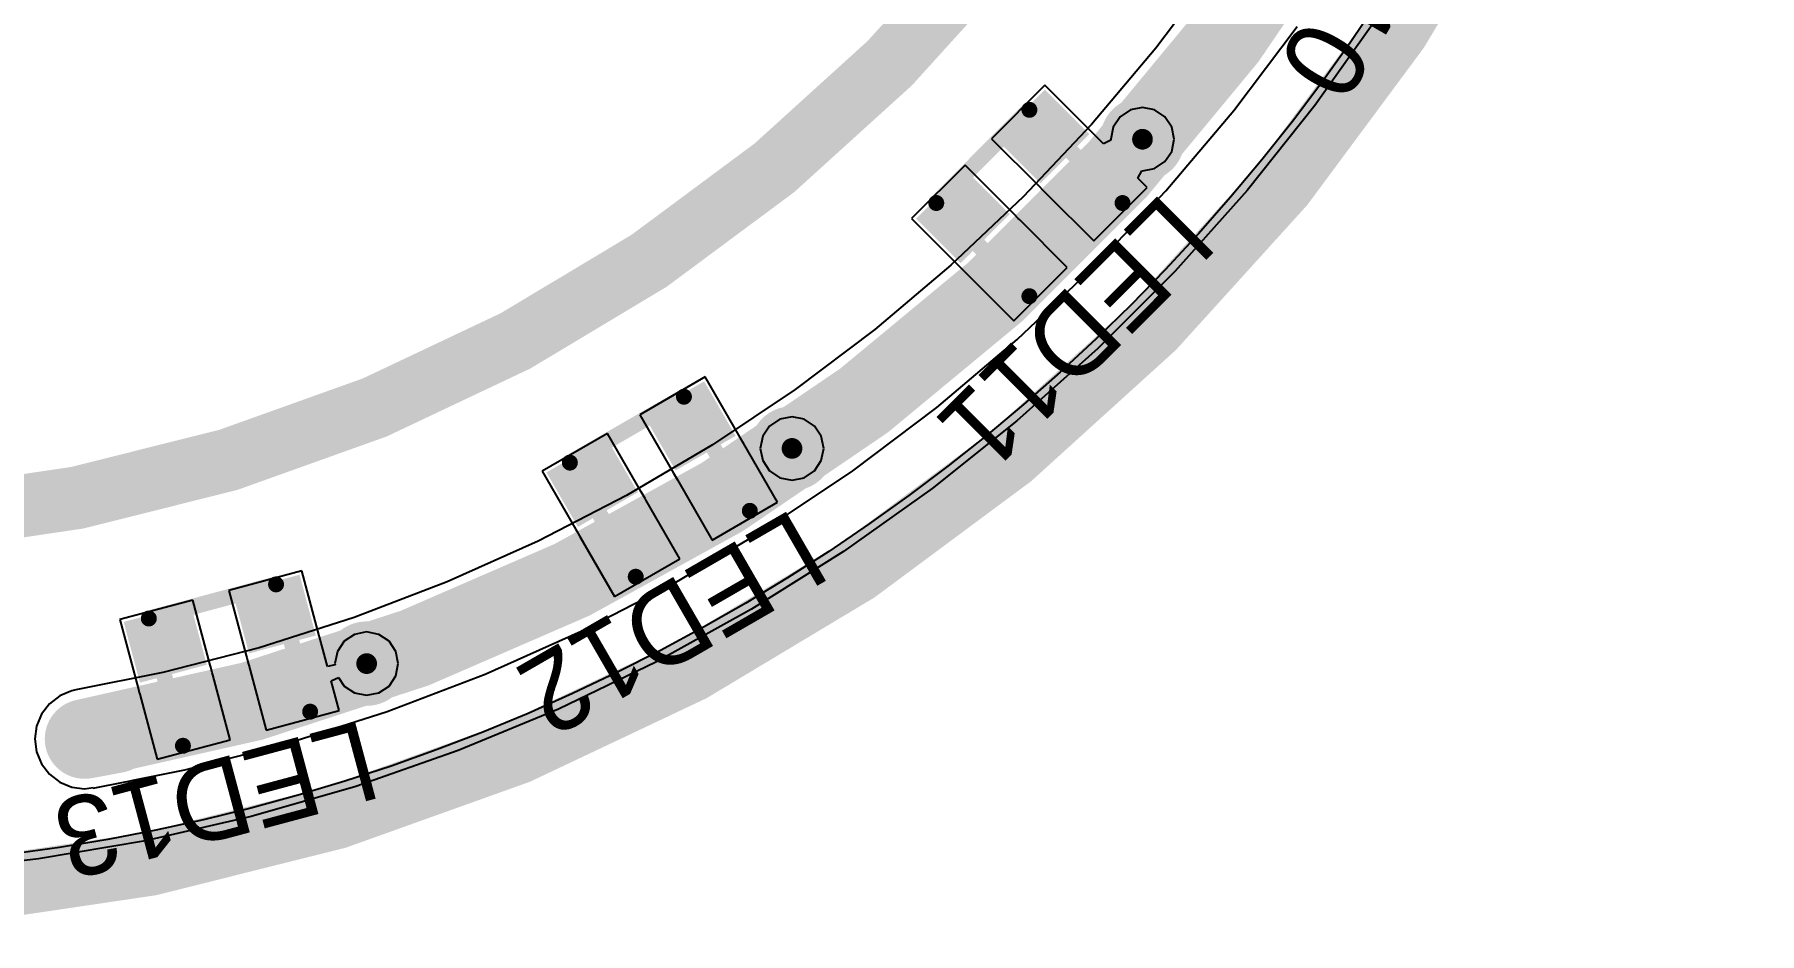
# Model space of a CAD drawing. Header units: millimetres. Extents: x 1.51 to 4.01, y 1.61 to 4.11.
# Drawn here: x 2.927 to 4.01, y 1.61 to 2.174 of the extents above; entities that cross this region are included whole.
import ezdxf

# ---------------------------------------------------------------- set-up
doc = ezdxf.new("R2010")
doc.units = ezdxf.units.MM
doc.header["$MEASUREMENT"] = 0
for name, color, linetype in [('BottomLayer', 5, 'Continuous'), ('BottomSolder', 6, 'Continuous'), ('InternalPlane1', 76, 'Continuous'), ('InternalPlane2', 16, 'Continuous'), ('Mechanical1', 6, 'Continuous'), ('Mechanical13', 56, 'Continuous'), ('Mechanical3', 76, 'Continuous'), ('MultiLayer', 9, 'Continuous'), ('TopLayer', 1, 'Continuous'), ('TopOverlay', 2, 'Continuous'), ('TopPaste', 8, 'Continuous'), ('TopSolder', 216, 'Continuous'), ('ViaHoleLayer', 16, 'Continuous')]:
    doc.layers.add(name, color=color, linetype=linetype)

# ---------------------------------------------------------------- blocks, each defined once
blk = doc.blocks.new('LTSN_N213EGBW_37')
at = {"layer": 'Mechanical13', "const_width": 0.01}
for points in [[(-0.0413386, 0.0413386), (-0.0413386, -0.0413386)], [(0.0413386, 0.0413386), (-0.0413386, 0.0413386)], [(0.0413386, 0.0413386), (0.0413386, -0.0413386)], [(0.0413386, -0.0413386), (-0.0413386, -0.0413386)]]:
    blk.add_lwpolyline(points, dxfattribs=at)
at = {"layer": 'Mechanical13', "const_width": 0.005}
for points in [[(-0.0438386, 0.0413386, 1), (-0.0388386, 0.0413386, 1)], [(-0.0438386, 0.0413386, 1), (-0.0388386, 0.0413386, 1)], [(0.0388386, 0.0413386, 1), (0.0438386, 0.0413386, 1)], [(0.0388386, 0.0413386, 1), (0.0438386, 0.0413386, 1)], [(-0.0438386, -0.0413386, 1), (-0.0388386, -0.0413386, 1)], [(-0.0438386, -0.0413386, 1), (-0.0388386, -0.0413386, 1)], [(0.0388386, -0.0413386, 1), (0.0438386, -0.0413386, 1)], [(0.0388386, -0.0413386, 1), (0.0438386, -0.0413386, 1)]]:
    blk.add_lwpolyline(points, format="xyb", close=True, dxfattribs=at)
at = {"layer": 'TopLayer'}
for points in [[(-0.03937, 0.0177166), (-0.007874, 0.0177166), (-0.03937, 0.0531496), (-0.007874, 0.0531496)], [(0.03937, 0.0531496), (0.007874, 0.0531496), (0.03937, 0.0177166), (0.007874, 0.0177166)], [(-0.007874, -0.0177166), (-0.03937, -0.0177166), (-0.007874, -0.0531496), (-0.03937, -0.0531496)], [(0.03937, -0.0177166), (0.007874, -0.0177166), (0.03937, -0.0531496), (0.007874, -0.0531496)]]:
    blk.add_solid(points, dxfattribs=at)
at = {"layer": 'TopPaste'}
for points in [[(-0.03937, 0.0177166), (-0.007874, 0.0177166), (-0.03937, 0.0531496), (-0.007874, 0.0531496)], [(0.03937, 0.0531496), (0.007874, 0.0531496), (0.03937, 0.0177166), (0.007874, 0.0177166)], [(-0.007874, -0.0177166), (-0.03937, -0.0177166), (-0.007874, -0.0531496), (-0.03937, -0.0531496)], [(0.03937, -0.0177166), (0.007874, -0.0177166), (0.03937, -0.0531496), (0.007874, -0.0531496)]]:
    blk.add_solid(points, dxfattribs=at)
at = {"layer": 'TopSolder'}
for points in [[(-0.04337, 0.0137166), (-0.003874, 0.0137166), (-0.04337, 0.0571496), (-0.003874, 0.0571496)], [(0.04337, 0.0571496), (0.003874, 0.0571496), (0.04337, 0.0137166), (0.003874, 0.0137166)], [(-0.003874, -0.0137166), (-0.04337, -0.0137166), (-0.003874, -0.0571496), (-0.04337, -0.0571496)], [(0.04337, -0.0137166), (0.003874, -0.0137166), (0.04337, -0.0571496), (0.003874, -0.0571496)]]:
    blk.add_solid(points, dxfattribs=at)
blk = doc.blocks.new('LTSN_N213EGBW_38')
at = {"layer": 'Mechanical13', "const_width": 0.01}
for points in [[(-0.0413386, 0.0413386), (-0.0413386, -0.0413386)], [(0.0413386, 0.0413386), (-0.0413386, 0.0413386)], [(0.0413386, 0.0413386), (0.0413386, -0.0413386)], [(0.0413386, -0.0413386), (-0.0413386, -0.0413386)]]:
    blk.add_lwpolyline(points, dxfattribs=at)
at = {"layer": 'Mechanical13', "const_width": 0.005}
for points in [[(-0.0438386, 0.0413386, 1), (-0.0388386, 0.0413386, 1)], [(-0.0438386, 0.0413386, 1), (-0.0388386, 0.0413386, 1)], [(0.0388386, 0.0413386, 1), (0.0438386, 0.0413386, 1)], [(0.0388386, 0.0413386, 1), (0.0438386, 0.0413386, 1)], [(-0.0438386, -0.0413386, 1), (-0.0388386, -0.0413386, 1)], [(-0.0438386, -0.0413386, 1), (-0.0388386, -0.0413386, 1)], [(0.0388386, -0.0413386, 1), (0.0438386, -0.0413386, 1)], [(0.0388386, -0.0413386, 1), (0.0438386, -0.0413386, 1)]]:
    blk.add_lwpolyline(points, format="xyb", close=True, dxfattribs=at)
at = {"layer": 'TopLayer'}
for points in [[(-0.03937, 0.0177166), (-0.007874, 0.0177166), (-0.03937, 0.0531496), (-0.007874, 0.0531496)], [(0.03937, 0.0531496), (0.007874, 0.0531496), (0.03937, 0.0177166), (0.007874, 0.0177166)], [(-0.007874, -0.0177166), (-0.03937, -0.0177166), (-0.007874, -0.0531496), (-0.03937, -0.0531496)], [(0.03937, -0.0177166), (0.007874, -0.0177166), (0.03937, -0.0531496), (0.007874, -0.0531496)]]:
    blk.add_solid(points, dxfattribs=at)
at = {"layer": 'TopPaste'}
for points in [[(-0.03937, 0.0177166), (-0.007874, 0.0177166), (-0.03937, 0.0531496), (-0.007874, 0.0531496)], [(0.03937, 0.0531496), (0.007874, 0.0531496), (0.03937, 0.0177166), (0.007874, 0.0177166)], [(-0.007874, -0.0177166), (-0.03937, -0.0177166), (-0.007874, -0.0531496), (-0.03937, -0.0531496)], [(0.03937, -0.0177166), (0.007874, -0.0177166), (0.03937, -0.0531496), (0.007874, -0.0531496)]]:
    blk.add_solid(points, dxfattribs=at)
at = {"layer": 'TopSolder'}
for points in [[(-0.04337, 0.0137166), (-0.003874, 0.0137166), (-0.04337, 0.0571496), (-0.003874, 0.0571496)], [(0.04337, 0.0571496), (0.003874, 0.0571496), (0.04337, 0.0137166), (0.003874, 0.0137166)], [(-0.003874, -0.0137166), (-0.04337, -0.0137166), (-0.003874, -0.0571496), (-0.04337, -0.0571496)], [(0.04337, -0.0137166), (0.003874, -0.0137166), (0.04337, -0.0571496), (0.003874, -0.0571496)]]:
    blk.add_solid(points, dxfattribs=at)
blk = doc.blocks.new('LTSN_N213EGBW_39')
at = {"layer": 'Mechanical13', "const_width": 0.01}
for points in [[(-0.0413386, 0.0413386), (-0.0413386, -0.0413386)], [(0.0413386, 0.0413386), (-0.0413386, 0.0413386)], [(0.0413386, 0.0413386), (0.0413386, -0.0413386)], [(0.0413386, -0.0413386), (-0.0413386, -0.0413386)]]:
    blk.add_lwpolyline(points, dxfattribs=at)
at = {"layer": 'Mechanical13', "const_width": 0.005}
for points in [[(-0.0438386, 0.0413386, 1), (-0.0388386, 0.0413386, 1)], [(-0.0438386, 0.0413386, 1), (-0.0388386, 0.0413386, 1)], [(0.0388386, 0.0413386, 1), (0.0438386, 0.0413386, 1)], [(0.0388386, 0.0413386, 1), (0.0438386, 0.0413386, 1)], [(-0.0438386, -0.0413386, 1), (-0.0388386, -0.0413386, 1)], [(-0.0438386, -0.0413386, 1), (-0.0388386, -0.0413386, 1)], [(0.0388386, -0.0413386, 1), (0.0438386, -0.0413386, 1)], [(0.0388386, -0.0413386, 1), (0.0438386, -0.0413386, 1)]]:
    blk.add_lwpolyline(points, format="xyb", close=True, dxfattribs=at)
at = {"layer": 'TopLayer'}
for points in [[(-0.03937, 0.0177166), (-0.007874, 0.0177166), (-0.03937, 0.0531496), (-0.007874, 0.0531496)], [(0.03937, 0.0531496), (0.007874, 0.0531496), (0.03937, 0.0177166), (0.007874, 0.0177166)], [(-0.007874, -0.0177166), (-0.03937, -0.0177166), (-0.007874, -0.0531496), (-0.03937, -0.0531496)], [(0.03937, -0.0177166), (0.007874, -0.0177166), (0.03937, -0.0531496), (0.007874, -0.0531496)]]:
    blk.add_solid(points, dxfattribs=at)
at = {"layer": 'TopPaste'}
for points in [[(-0.03937, 0.0177166), (-0.007874, 0.0177166), (-0.03937, 0.0531496), (-0.007874, 0.0531496)], [(0.03937, 0.0531496), (0.007874, 0.0531496), (0.03937, 0.0177166), (0.007874, 0.0177166)], [(-0.007874, -0.0177166), (-0.03937, -0.0177166), (-0.007874, -0.0531496), (-0.03937, -0.0531496)], [(0.03937, -0.0177166), (0.007874, -0.0177166), (0.03937, -0.0531496), (0.007874, -0.0531496)]]:
    blk.add_solid(points, dxfattribs=at)
at = {"layer": 'TopSolder'}
for points in [[(-0.04337, 0.0137166), (-0.003874, 0.0137166), (-0.04337, 0.0571496), (-0.003874, 0.0571496)], [(0.04337, 0.0571496), (0.003874, 0.0571496), (0.04337, 0.0137166), (0.003874, 0.0137166)], [(-0.003874, -0.0137166), (-0.04337, -0.0137166), (-0.003874, -0.0571496), (-0.04337, -0.0571496)], [(0.04337, -0.0137166), (0.003874, -0.0137166), (0.04337, -0.0571496), (0.003874, -0.0571496)]]:
    blk.add_solid(points, dxfattribs=at)

msp = doc.modelspace()

# ---------------------------------------------------------------- linework, layer by layer
at = {"layer": 'BottomLayer'}
for p, q in [((3.6690305, 2.2150085), (3.6314355, 2.1650534)), ((3.6803192, 2.12607), (3.7200231, 2.1788273)), ((3.7706502, 2.1847041), (3.7311967, 2.1290997)), ((3.6314355, 2.1650534), (3.5910986, 2.1172849)), ((3.6377196, 2.0756219), (3.6803192, 2.12607)), ((3.7311967, 2.1290997), (3.6886862, 2.0757932)), ((3.5910986, 2.1172849), (3.5481467, 2.0718533)), ((3.5481467, 2.0718533), (3.5027151, 2.0289014)), ((3.5923583, 2.0276417), (3.6377196, 2.0756219)), ((3.6886862, 2.0757932), (3.6432548, 2.0249554)), ((3.5027151, 2.0289014), (3.4549466, 1.9885645)), ((3.5443781, 1.9822804), (3.5923583, 2.0276417)), ((3.6432548, 2.0249554), (3.5950436, 1.9767443)), ((3.4549466, 1.9885645), (3.4049915, 1.9509695)), ((3.49393, 1.9396808), (3.5443781, 1.9822804)), ((3.5950436, 1.9767443), (3.5442067, 1.9313137)), ((3.4049915, 1.9509695), (3.3530071, 1.9162346)), ((3.4411727, 1.8999769), (3.49393, 1.9396808)), ((3.5442067, 1.9313137), (3.4909005, 1.8888033)), ((3.3530071, 1.9162346), (3.2991568, 1.8844691)), ((3.3862722, 1.8632935), (3.4411727, 1.8999769)), ((3.2991568, 1.8844691), (3.2436102, 1.8557731)), ((3.4909005, 1.8888033), (3.435295, 1.8493491)), ((3.3294012, 1.8297462), (3.3862722, 1.8632935)), ((3.2436102, 1.8557731), (3.1865419, 1.8302367)), ((3.435295, 1.8493491), (3.3775657, 1.8130754)), ((3.1865419, 1.8302367), (3.1281316, 1.8079403)), ((3.2707386, 1.7994404), (3.3294012, 1.8297462)), ((3.3775657, 1.8130754), (3.3178919, 1.7800949)), ((3.1281316, 1.8079403), (3.068563, 1.7889541)), ((3.2104691, 1.7724715), (3.2707386, 1.7994404)), ((3.068563, 1.7889541), (3.0080236, 1.7733377)), ((3.3178919, 1.7800949), (3.2564634, 1.7505125)), ((3.0080236, 1.7733377), (2.9535197, 1.7624963)), ((3.1487822, 1.7489244), (3.2104691, 1.7724715)), ((2.9433096, 1.7588144), (2.9368339, 1.7538455)), ((2.9489096, 1.761134), (2.9433096, 1.7588144)), ((2.9508508, 1.7619382), (2.9489096, 1.761134)), ((2.9535196, 1.7624965), (2.9508508, 1.7619382)), ((2.9535197, 1.7624963), (2.9535196, 1.7624965)), ((2.931865, 1.7473698), (2.9287413, 1.7398286)), ((2.9368339, 1.7538455), (2.931865, 1.7473698)), ((3.085872, 1.7288731), (3.1487822, 1.7489244)), ((3.2564634, 1.7505125), (3.1934739, 1.7244213)), ((2.9287413, 1.7398286), (2.9276759, 1.731736)), ((2.9276759, 1.731736), (2.9287413, 1.7236434)), ((2.9287413, 1.7236434), (2.931865, 1.7161022)), ((3.0219366, 1.7123808), (3.085872, 1.7288731)), ((3.1934739, 1.7244213), (3.1291188, 1.7019025)), ((2.931865, 1.7161022), (2.9368339, 1.7096265)), ((2.9894163, 1.7059121), (3.0219366, 1.7123808)), ((2.9368339, 1.7096265), (2.9433096, 1.7046576)), ((2.9433096, 1.7046576), (2.9508508, 1.7015339)), ((2.9508508, 1.7015339), (2.9589434, 1.7004685)), ((2.9589434, 1.7004685), (2.9643316, 1.7011779)), ((2.9643316, 1.7011779), (2.9643751, 1.7009311)), ((2.9643751, 1.7009311), (2.9844754, 1.7049293)), ((2.9844754, 1.7049293), (2.9845301, 1.7048925)), ((2.9845301, 1.7048925), (2.9866966, 1.7051777)), ((2.9866966, 1.7051777), (2.9875941, 1.7055495)), ((2.9875941, 1.7055495), (2.9894163, 1.7059121)), ((3.1291188, 1.7019025), (3.0636017, 1.6830274)), ((3.0636017, 1.6830274), (2.9971324, 1.6678562)), ((2.9971324, 1.6678562), (2.9299148, 1.6564354)), ((2.9299148, 1.6564354), (2.8621632, 1.6488017))]:
    msp.add_line(p, q, dxfattribs=at)
at = {"layer": 'BottomLayer', "const_width": 0.05}
for points in [[(3.888264, 2.6610566, -0.3152987888790466), (2.9589434, 1.731736)], [(2.978604, 1.7353799, -0.004363350820702184), (2.9589434, 1.731736)]]:
    msp.add_lwpolyline(points, format="xyb", dxfattribs=at)
at = {"layer": 'BottomLayer'}
for points, const_width in [([(3.61625, 2.108, 1), (3.62975, 2.108, 1)], 0.0135), ([(3.39625, 1.914, 1), (3.40975, 1.914, 1)], 0.0135), ([(3.12925, 1.779, 1), (3.14275, 1.779, 1)], 0.0135), ([(2.9464434, 1.731736, 1), (2.9714434, 1.731736, 1)], 0.025), ([(2.9464434, 1.731736, 1), (2.9714434, 1.731736, 1)], 0.025), ([(2.966104, 1.7353799, 1), (2.991104, 1.7353799, 1)], 0.025)]:
    msp.add_lwpolyline(points, format="xyb", close=True, dxfattribs=dict(at, const_width=const_width))
at = {"layer": 'BottomSolder', "const_width": 0.0175}
for points in [[(3.61425, 2.108, 1), (3.63175, 2.108, 1)], [(3.39425, 1.914, 1), (3.41175, 1.914, 1)], [(3.12725, 1.779, 1), (3.14475, 1.779, 1)]]:
    msp.add_lwpolyline(points, format="xyb", close=True, dxfattribs=at)
at = {"layer": 'InternalPlane1'}
for p, q in [((3.7705765, 2.1939741), (3.7533799, 2.1685872)), ((3.7533799, 2.1685872), (3.7355458, 2.143644)), ((3.7355458, 2.143644), (3.7170854, 2.1191607)), ((3.7170854, 2.1191607), (3.6980108, 2.0951529)), ((3.6980108, 2.0951529), (3.6783341, 2.071636)), ((3.6783341, 2.071636), (3.658068, 2.0486251)), ((3.658068, 2.0486251), (3.6372255, 2.026135)), ((3.6372255, 2.026135), (3.6158199, 2.0041801)), ((3.6158199, 2.0041801), (3.593865, 1.9827745)), ((3.593865, 1.9827745), (3.5713749, 1.961932)), ((3.5713749, 1.961932), (3.548364, 1.9416659)), ((3.548364, 1.9416659), (3.5248471, 1.9219892)), ((3.5248471, 1.9219892), (3.5008393, 1.9029146)), ((3.5008393, 1.9029146), (3.476356, 1.8844542)), ((3.476356, 1.8844542), (3.4514128, 1.8666201)), ((3.4514128, 1.8666201), (3.4260259, 1.8494235)), ((3.4260259, 1.8494235), (3.4002115, 1.8328756)), ((3.4002115, 1.8328756), (3.3739862, 1.8169869)), ((3.3739862, 1.8169869), (3.3473668, 1.8017677)), ((3.3473668, 1.8017677), (3.3203704, 1.7872277)), ((3.3203704, 1.7872277), (3.2930144, 1.7733763)), ((3.2930144, 1.7733763), (3.2653162, 1.7602223)), ((3.2653162, 1.7602223), (3.2372937, 1.7477742)), ((3.2372937, 1.7477742), (3.2089648, 1.73604)), ((3.2089648, 1.73604), (3.1803477, 1.7250272)), ((3.1803477, 1.7250272), (3.1514609, 1.7147429)), ((3.1514609, 1.7147429), (3.1223228, 1.7051937)), ((3.1223228, 1.7051937), (3.0929522, 1.6963857)), ((3.0929522, 1.6963857), (3.0633678, 1.6883245)), ((3.0335887, 1.6810154), (3.003634, 1.6744631)), ((3.0633678, 1.6883245), (3.0335887, 1.6810154)), ((2.973523, 1.6686716), (2.9432749, 1.6636448)), ((3.003634, 1.6744631), (2.973523, 1.6686716)), ((2.9432749, 1.6636448), (2.9129091, 1.6593859))]:
    msp.add_line(p, q, dxfattribs=at)
at = {"layer": 'InternalPlane1', "const_width": 0.04}
msp.add_lwpolyline([(3.990315, 2.86, -0.414213562372877), (2.76, 1.629685)], format="xyb", dxfattribs=at)
at = {"layer": 'InternalPlane1', "const_width": 0.0265}
for points in [[(3.60975, 2.108, 1), (3.63625, 2.108, 1)], [(3.38975, 1.914, 1), (3.41625, 1.914, 1)], [(3.12275, 1.779, 1), (3.14925, 1.779, 1)]]:
    msp.add_lwpolyline(points, format="xyb", close=True, dxfattribs=at)
at = {"layer": 'InternalPlane2'}
for p, q in [((3.7705765, 2.1939741), (3.7533799, 2.1685872)), ((3.7533799, 2.1685872), (3.7355458, 2.143644)), ((3.7355458, 2.143644), (3.7170854, 2.1191607)), ((3.7170854, 2.1191607), (3.6980108, 2.0951529)), ((3.6980108, 2.0951529), (3.6783341, 2.071636)), ((3.6783341, 2.071636), (3.658068, 2.0486251)), ((3.658068, 2.0486251), (3.6372255, 2.026135)), ((3.6372255, 2.026135), (3.6158199, 2.0041801)), ((3.6158199, 2.0041801), (3.593865, 1.9827745)), ((3.593865, 1.9827745), (3.5713749, 1.961932)), ((3.5713749, 1.961932), (3.548364, 1.9416659)), ((3.548364, 1.9416659), (3.5248471, 1.9219892)), ((3.5248471, 1.9219892), (3.5008393, 1.9029146)), ((3.5008393, 1.9029146), (3.476356, 1.8844542)), ((3.476356, 1.8844542), (3.4514128, 1.8666201)), ((3.4514128, 1.8666201), (3.4260259, 1.8494235)), ((3.4260259, 1.8494235), (3.4002115, 1.8328756)), ((3.4002115, 1.8328756), (3.3739862, 1.8169869)), ((3.3739862, 1.8169869), (3.3473668, 1.8017677)), ((3.3473668, 1.8017677), (3.3203704, 1.7872277)), ((3.3203704, 1.7872277), (3.2930144, 1.7733763)), ((3.2930144, 1.7733763), (3.2653162, 1.7602223)), ((3.2653162, 1.7602223), (3.2372937, 1.7477742)), ((3.2372937, 1.7477742), (3.2089648, 1.73604)), ((3.2089648, 1.73604), (3.1803477, 1.7250272)), ((3.1803477, 1.7250272), (3.1514609, 1.7147429)), ((3.1514609, 1.7147429), (3.1223228, 1.7051937)), ((3.1223228, 1.7051937), (3.0929522, 1.6963857)), ((3.0929522, 1.6963857), (3.0633678, 1.6883245)), ((3.0335887, 1.6810154), (3.003634, 1.6744631)), ((3.0633678, 1.6883245), (3.0335887, 1.6810154)), ((2.973523, 1.6686716), (2.9432749, 1.6636448)), ((3.003634, 1.6744631), (2.973523, 1.6686716)), ((2.9432749, 1.6636448), (2.9129091, 1.6593859))]:
    msp.add_line(p, q, dxfattribs=at)
at = {"layer": 'InternalPlane2', "const_width": 0.04}
msp.add_lwpolyline([(3.990315, 2.86, -0.414213562372877), (2.76, 1.629685)], format="xyb", dxfattribs=at)
at = {"layer": 'InternalPlane2', "const_width": 0.0265}
for points in [[(3.60975, 2.108, 1), (3.63625, 2.108, 1)], [(3.38975, 1.914, 1), (3.41625, 1.914, 1)], [(3.12275, 1.779, 1), (3.14925, 1.779, 1)]]:
    msp.add_lwpolyline(points, format="xyb", close=True, dxfattribs=at)
at = {"layer": 'Mechanical1', "const_width": 0.01}
msp.add_lwpolyline([(3.990315, 2.86, 1), (1.529685, 2.86, 1)], format="xyb", close=True, dxfattribs=at)
at = {"layer": 'Mechanical3', "const_width": 0.0393701}
msp.add_lwpolyline([(3.756063, 2.86, 1), (1.763937, 2.86, 1)], format="xyb", close=True, dxfattribs=at)
at = {"layer": 'MultiLayer', "const_width": 0.0135}
for points in [[(3.61625, 2.108, 1), (3.62975, 2.108, 1)], [(3.39625, 1.914, 1), (3.40975, 1.914, 1)], [(3.12925, 1.779, 1), (3.14275, 1.779, 1)]]:
    msp.add_lwpolyline(points, format="xyb", close=True, dxfattribs=at)
at = {"layer": 'TopLayer'}
for p, q in [((3.7706502, 2.1847041), (3.7311967, 2.1290997)), ((3.5617589, 2.1418913), (3.5282187, 2.1083511)), ((3.5916299, 2.1120203), (3.5617589, 2.1418913)), ((3.6153915, 2.1263686), (3.6089413, 2.1220587)), ((3.623, 2.127882), (3.6153915, 2.1263686)), ((3.6306085, 2.1263686), (3.623, 2.127882)), ((3.6370587, 2.1220587), (3.6306085, 2.1263686)), ((3.7311967, 2.1290997), (3.6886862, 2.0757932)), ((3.5925154, 2.111135), (3.5916299, 2.1120203)), ((3.6046314, 2.1156085), (3.603118, 2.108)), ((3.6089413, 2.1220587), (3.6046314, 2.1156085)), ((3.6413686, 2.1156085), (3.6370587, 2.1220587)), ((3.642882, 2.108), (3.6413686, 2.1156085)), ((3.5282187, 2.1083511), (3.5580897, 2.0784801)), ((3.5986084, 2.1050418), (3.5925154, 2.111135)), ((3.6032165, 2.1075048), (3.5986084, 2.1050418)), ((3.603118, 2.108), (3.6032165, 2.1075048)), ((3.6413686, 2.1003915), (3.642882, 2.108)), ((3.5116489, 2.0917813), (3.4781087, 2.0582411)), ((3.5415199, 2.0619103), (3.5116489, 2.0917813)), ((3.6306085, 2.0896314), (3.6370587, 2.0939413)), ((3.6370587, 2.0939413), (3.6413686, 2.1003915)), ((3.6200418, 2.0836084), (3.6225048, 2.0882165)), ((3.6259219, 2.0777283), (3.6200418, 2.0836084)), ((3.6225048, 2.0882165), (3.623, 2.088118)), ((3.623, 2.088118), (3.6306085, 2.0896314)), ((3.5580897, 2.0784801), (3.5603002, 2.0762695)), ((3.5603002, 2.0762695), (3.5625107, 2.0740591)), ((3.5625107, 2.0740591), (3.5923817, 2.0441881)), ((3.5923817, 2.0441881), (3.6259219, 2.0777283)), ((3.6886862, 2.0757932), (3.6432548, 2.0249554)), ((3.4781087, 2.0582411), (3.5079797, 2.0283701)), ((3.5424054, 2.061025), (3.5415199, 2.0619103)), ((3.5450556, 2.0583748), (3.5424054, 2.061025)), ((3.5459409, 2.0574893), (3.5450556, 2.0583748)), ((3.5758119, 2.0276183), (3.5459409, 2.0574893)), ((3.5079797, 2.0283701), (3.5101902, 2.0261595)), ((3.5101902, 2.0261595), (3.5124007, 2.0239491)), ((3.5422717, 1.9940781), (3.5758119, 2.0276183)), ((3.6432548, 2.0249554), (3.5950436, 1.9767443)), ((3.5124007, 2.0239491), (3.5422717, 1.9940781)), ((3.5950436, 1.9767443), (3.5442067, 1.9313137)), ((3.3485795, 1.9588497), (3.3075013, 1.9351332)), ((3.3697014, 1.9222654), (3.3485795, 1.9588497)), ((3.3075013, 1.9351332), (3.3286232, 1.8985489)), ((3.3889413, 1.9280587), (3.3846314, 1.9216085)), ((3.3953915, 1.9323686), (3.3889413, 1.9280587)), ((3.403, 1.933882), (3.3953915, 1.9323686)), ((3.4106085, 1.9323686), (3.403, 1.933882)), ((3.4170587, 1.9280587), (3.4106085, 1.9323686)), ((3.4213686, 1.9216085), (3.4170587, 1.9280587)), ((3.5442067, 1.9313137), (3.4909005, 1.8888033)), ((3.2872075, 1.9234166), (3.2461293, 1.8997001)), ((3.3083294, 1.8868323), (3.2872075, 1.9234166)), ((3.3722016, 1.9179353), (3.3697014, 1.9222654)), ((3.3728276, 1.9168508), (3.3722016, 1.9179353)), ((3.3939495, 1.8802665), (3.3728276, 1.9168508)), ((3.3846314, 1.9216085), (3.383118, 1.914)), ((3.422882, 1.914), (3.4213686, 1.9216085)), ((3.383118, 1.914), (3.3846314, 1.9063915)), ((3.3846314, 1.9063915), (3.3889413, 1.8999413)), ((3.4170587, 1.8999413), (3.4213686, 1.9063915)), ((3.4213686, 1.9063915), (3.422882, 1.914)), ((3.2461293, 1.8997001), (3.2672512, 1.8631158)), ((3.3286232, 1.8985489), (3.3292492, 1.8974644)), ((3.3292492, 1.8974644), (3.3311233, 1.8942186)), ((3.3889413, 1.8999413), (3.3953915, 1.8956314)), ((3.3953915, 1.8956314), (3.403, 1.894118)), ((3.403, 1.894118), (3.4106085, 1.8956314)), ((3.4106085, 1.8956314), (3.4170587, 1.8999413)), ((3.3108296, 1.8825022), (3.3083294, 1.8868323)), ((3.3311233, 1.8942186), (3.3528713, 1.85655)), ((3.4909005, 1.8888033), (3.435295, 1.8493491)), ((3.3114556, 1.8814177), (3.3108296, 1.8825022)), ((3.3325775, 1.8448334), (3.3114556, 1.8814177)), ((3.3528713, 1.85655), (3.3939495, 1.8802665)), ((3.2672512, 1.8631158), (3.2678772, 1.8620313)), ((3.2678772, 1.8620313), (3.2697513, 1.8587855)), ((3.2697513, 1.8587855), (3.2914993, 1.8211169)), ((3.2914993, 1.8211169), (3.3325775, 1.8448334)), ((3.435295, 1.8493491), (3.3775657, 1.8130754)), ((3.0952892, 1.8372201), (3.0494724, 1.8249436)), ((3.1062228, 1.7964156), (3.0952892, 1.8372201)), ((3.0494724, 1.8249436), (3.0604059, 1.7841391)), ((3.0268377, 1.8188785), (2.9810209, 1.806602)), ((3.0377713, 1.778074), (3.0268377, 1.8188785)), ((3.3775657, 1.8130754), (3.3178919, 1.7800949)), ((2.9810209, 1.806602), (2.9919544, 1.7657975)), ((3.136, 1.798882), (3.1283915, 1.7973686)), ((3.1436085, 1.7973686), (3.136, 1.798882)), ((3.1065469, 1.7952062), (3.1062228, 1.7964156)), ((3.107517, 1.7915859), (3.1065469, 1.7952062)), ((3.1078409, 1.7903765), (3.107517, 1.7915859)), ((3.1113968, 1.7771061), (3.1078409, 1.7903765)), ((3.1219413, 1.7930587), (3.1176314, 1.7866085)), ((3.1283915, 1.7973686), (3.1219413, 1.7930587)), ((3.1500587, 1.7930587), (3.1436085, 1.7973686)), ((3.1543686, 1.7866085), (3.1500587, 1.7930587)), ((3.0380954, 1.7768646), (3.0377713, 1.778074)), ((3.0390655, 1.7732443), (3.0380954, 1.7768646)), ((3.0604059, 1.7841391), (3.0607299, 1.7829297)), ((3.0607299, 1.7829297), (3.0617, 1.7793094)), ((3.0617, 1.7793094), (3.0620241, 1.7781)), ((3.0620241, 1.7781), (3.0729577, 1.7372955)), ((3.1162688, 1.778242), (3.1113968, 1.7771061)), ((3.1176314, 1.7866085), (3.116118, 1.779)), ((3.116118, 1.779), (3.1162688, 1.778242)), ((3.155882, 1.779), (3.1543686, 1.7866085)), ((3.1543686, 1.7713915), (3.155882, 1.779)), ((3.3178919, 1.7800949), (3.2564634, 1.7505125)), ((2.9919544, 1.7657975), (2.9922784, 1.7645881)), ((3.0393894, 1.7720349), (3.0390655, 1.7732443)), ((3.050323, 1.7312304), (3.0393894, 1.7720349)), ((3.113805, 1.7681182), (3.118421, 1.7702097)), ((3.1187745, 1.749572), (3.113805, 1.7681182)), ((3.118421, 1.7702097), (3.1219413, 1.7649413)), ((3.1500587, 1.7649413), (3.1543686, 1.7713915)), ((2.9922784, 1.7645881), (2.9932485, 1.7609678)), ((2.9932485, 1.7609678), (2.9935726, 1.7597584)), ((2.9935726, 1.7597584), (3.0045062, 1.7189539)), ((3.1219413, 1.7649413), (3.1283915, 1.7606314)), ((3.1283915, 1.7606314), (3.136, 1.759118)), ((3.136, 1.759118), (3.1436085, 1.7606314)), ((3.1436085, 1.7606314), (3.1500587, 1.7649413)), ((3.0729577, 1.7372955), (3.1187745, 1.749572)), ((3.2564634, 1.7505125), (3.1934739, 1.7244213)), ((3.0045062, 1.7189539), (3.050323, 1.7312304)), ((3.1934739, 1.7244213), (3.1291188, 1.7019025)), ((3.1291188, 1.7019025), (3.0636017, 1.6830274)), ((3.0636017, 1.6830274), (2.9971324, 1.6678562)), ((2.9971324, 1.6678562), (2.9299148, 1.6564354)), ((2.9299148, 1.6564354), (2.8621632, 1.6488017))]:
    msp.add_line(p, q, dxfattribs=at)
at = {"layer": 'TopLayer', "const_width": 0.0135}
for points in [[(3.61625, 2.108, 1), (3.62975, 2.108, 1)], [(3.39625, 1.914, 1), (3.40975, 1.914, 1)], [(3.12925, 1.779, 1), (3.14275, 1.779, 1)]]:
    msp.add_lwpolyline(points, format="xyb", close=True, dxfattribs=at)
at = {"layer": 'ViaHoleLayer', "const_width": 0.0065}
for points in [[(3.61975, 2.108, 1), (3.62625, 2.108, 1)], [(3.39975, 1.914, 1), (3.40625, 1.914, 1)], [(3.13275, 1.779, 1), (3.13925, 1.779, 1)]]:
    msp.add_lwpolyline(points, format="xyb", close=True, dxfattribs=at)

# ---------------------------------------------------------------- block references
for name, p, rotation in [('LTSN_N213EGBW_37', (3.5520153, 2.0679847), 135), ('LTSN_N213EGBW_38', (3.3200394, 1.8899833), 120), ('LTSN_N213EGBW_39', (3.0498977, 1.778087), 105)]:
    msp.add_blockref(name, p, dxfattribs=dict(rotation=rotation))

# ---------------------------------------------------------------- texts
at = {"layer": 'TopOverlay'}
for s, rotation, p in [('LED10', 240, (3.809, 2.331)), ('LED11', 225, (3.636, 2.076)), ('LED12', 210, (3.404, 1.877)), ('LED13', 195, (3.134, 1.744))]:
    msp.add_text(s, height=0.05, rotation=rotation, dxfattribs=at).set_placement(p)

doc.saveas('drawing.dxf')
